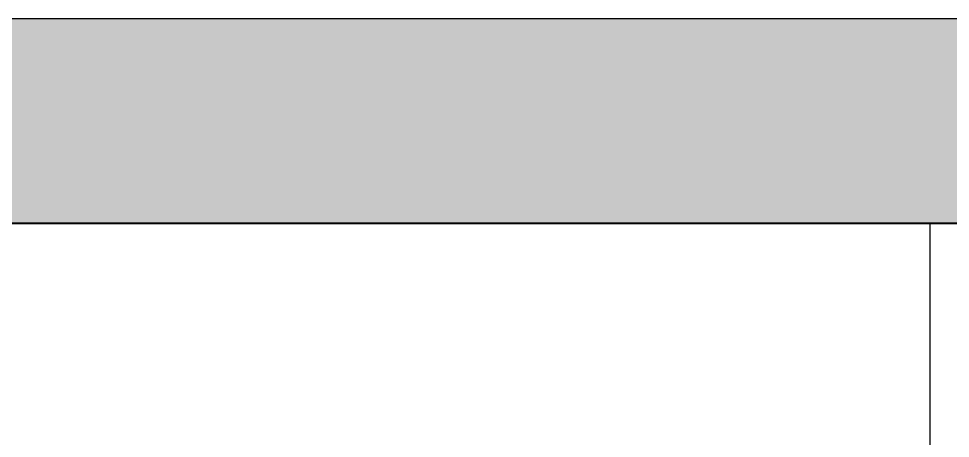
# Model space of a CAD drawing. Header units: inches. Extents: x -12478 to 399182, y -23212 to 525552.
# Drawn here: x 93985 to 94894, y -5139 to -4729 of the extents above; entities that cross this region are included whole.
import ezdxf

# ---------------------------------------------------------------- set-up
doc = ezdxf.new("R2010")
doc.units = ezdxf.units.IN
doc.header["$LTSCALE"] = 1000
doc.header["$MEASUREMENT"] = 0
doc.linetypes.add('DASHED', pattern=[0.75, 0.5, -0.25])
doc.linetypes.add('HIDDEN', pattern=[0.375, 0.25, -0.125])
for name, color, linetype in [('A-Hidden', 8, 'HIDDEN'), ('Layer3', 3, 'Continuous'), ('Layer7', 8, 'Continuous')]:
    doc.layers.add(name, color=color, linetype=linetype)

msp = doc.modelspace()

# ---------------------------------------------------------------- hatches: boundary and pattern name
at = {"layer": 'Layer7'}
h = msp.add_hatch(dxfattribs=at)
h.set_pattern_fill('AR-CONC', color=256, scale=10, style=0)
h.set_pattern_definition([(50, (49494.11, 1348.62), (71.72602, -6.27521), [7.5, -82.5]), (355, (49494.11, 1348.62), (-13.87513, 75.21921), [6, -66]), (100.4514, (49500.085, 1348.095), (57.85094, 68.94395), [6.37402, -70.11421]), (46.1842, (49494.11, 1368.62), (106.7241, -16.5519), [11.25, -123.75]), (96.6356, (49503, 1367.24), (93.46627, 97.41179), [9.56103, -105.1713]), (351.1842, (49494.11, 1368.62), (93.4662, 97.41186), [9, -99]), (21, (49504.11, 1363.62), (59.690705, -40.26189), [7.5, -82.5]), (326, (49504.11, 1363.62), (24.33153, 72.515), [6, -66]), (71.4514, (49509.08, 1360.26), (84.02226, 32.25305), [6.37402, -70.11421]), (37.5, (49494.108, 1348.618), (1.215986, 33.289385), [0, -65.2, 0, -67, 0, -66.25]), (7.5, (49494.108, 1348.618), (26.306954, 39.44117), [0, -38.2, 0, -63.7, 0, -25.25]), (327.5, (49471.808, 1348.618), (53.382244, -2.255487), [0, -25, 0, -78, 0, -103.5]), (317.5, (49461.81, 1348.62), (58.318617, 10.0105), [0, -32.5, 0, -51.8, 0, -73.5])])
h.paths.add_polyline_path([(95094.37, -4928.63), (95094.37, -4728.63), (91596.27, -4728.63), (91596.27, -4928.63)])

# ---------------------------------------------------------------- linework, layer by layer
at = {"layer": 'A-Hidden', "linetype": 'DASHED', "lineweight": 0, "ltscale": 10}
msp.add_line((96581.42, -4928.13, 0), (89401.97, -4928.13, 0), dxfattribs=at)
at = {"layer": 'Layer3'}
for p, q in [((91596.27, -4728.63, 0), (95094.37, -4728.63, 0)), ((91596.27, -4928.63, 0), (95094.37, -4928.63, 0)), ((94874.25, -4928.63, 0), (94874.25, -9078.13))]:
    msp.add_line(p, q, dxfattribs=at)

doc.saveas('drawing.dxf')
